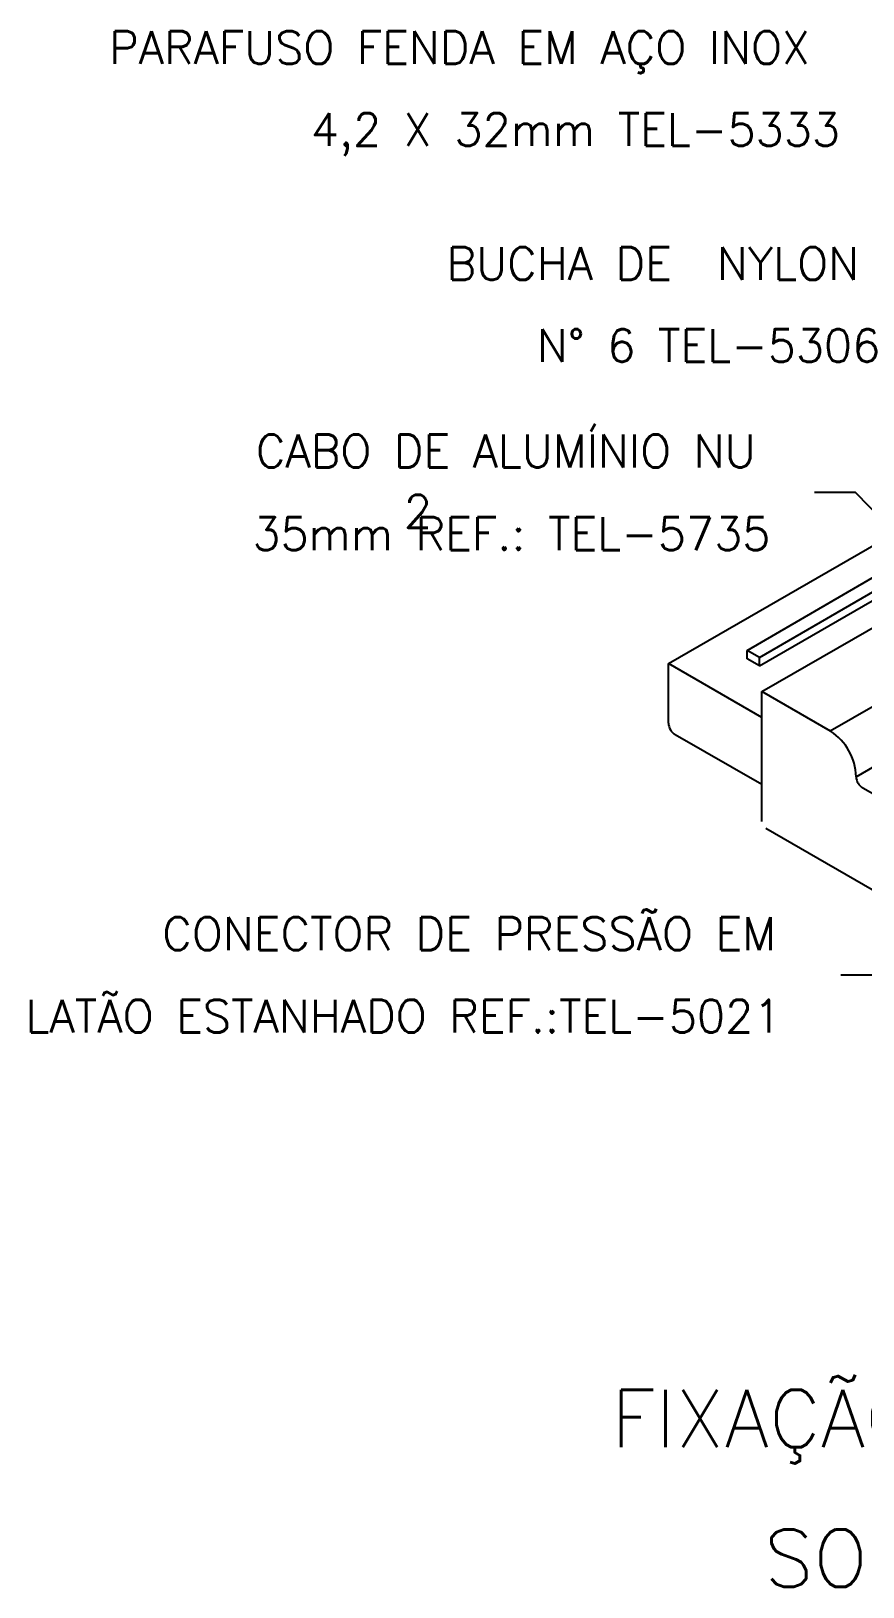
# Model space of a CAD drawing. Header units: millimetres. Extents: x -5651.9 to -5636.8, y -4743.5 to -4733.2.
# Drawn here: x -5651.86 to -5646.8, y -4743.54 to -4734.06 of the extents above; entities that cross this region are included whole.
import ezdxf
from ezdxf.enums import TextEntityAlignment as Align

# ---------------------------------------------------------------- set-up
doc = ezdxf.new("R2010")
doc.units = ezdxf.units.MM
doc.header["$LTSCALE"] = 10
doc.layers.add('Termotécnica', color=7, linetype='Continuous')
doc.styles.add('r140', font='romans.shx')
doc.styles.add('r80', font='romans.shx')

msp = doc.modelspace()

# ---------------------------------------------------------------- linework, layer by layer
at = {"layer": 'Termotécnica', "color": 2}
for p, q in [((-5647.9818, -4737.9128), (-5644.9291, -4736.1503)), ((-5646.8429, -4736.8718), (-5647.0929, -4736.8718)), ((-5646.5606, -4737.1605), (-5646.8429, -4736.8718)), ((-5647.5028, -4737.8334), (-5646.5911, -4737.3044)), ((-5647.4279, -4737.8766), (-5646.5161, -4737.3477)), ((-5647.4279, -4737.9278), (-5646.4719, -4737.3732)), ((-5647.4137, -4738.0842), (-5646.3796, -4737.4872)), ((-5646.9982, -4738.324), (-5645.9701, -4737.7304)), ((-5647.5028, -4737.8845), (-5647.5028, -4737.8334)), ((-5647.4279, -4737.8766), (-5647.5028, -4737.8334)), ((-5647.4137, -4738.2408), (-5647.9818, -4737.9128)), ((-5647.9818, -4738.2755), (-5647.9818, -4737.9128)), ((-5647.4279, -4737.9278), (-5647.5028, -4737.8845)), ((-5647.4279, -4737.9278), (-5647.4279, -4737.8766)), ((-5646.8395, -4738.6027), (-5645.591, -4737.8818)), ((-5646.9949, -4738.3259), (-5647.4137, -4738.0842)), ((-5647.4137, -4738.8758), (-5647.4137, -4738.0842)), ((-5647.4137, -4738.6509), (-5647.9408, -4738.3465)), ((-5646.4299, -4738.8843), (-5646.7985, -4738.6715)), ((-5646.0671, -4739.6817), (-5647.3891, -4738.9184)), ((-5646.6831, -4739.8116), (-5646.9331, -4739.8116))]:
    msp.add_line(p, q, dxfattribs=at)
for centre, radius, start, end in [((-5647.8998, -4738.2755), 0.082, 180, 240), ((-5647.1802, -4738.612), 0.3408, 1.55883, 57.07672), ((-5646.7575, -4738.6005), 0.082, 181.55883, 240)]:
    msp.add_arc(centre, radius, start, end, dxfattribs=at)

# ---------------------------------------------------------------- texts
at = {"layer": 'Termotécnica', "color": 2, "style": 'r80'}
for s, p in [('PARAFUSO FENDA EM AÇO INOX', (-5651.3879, -4734.2595)), ('4,2 X 32mm TEL-5333', (-5650.1599, -4734.7587)), ('BUCHA DE  NYLON', (-5649.3328, -4735.5756)), ('N%%D 6 TEL-5306', (-5648.7836, -4736.0756)), ('CABO DE ALUMÍNIO NU ', (-5650.4943, -4736.7183)), ('2', (-5649.5935, -4737.0859)), ('35mm REF.: TEL-5735', (-5650.5158, -4737.2215)), ('CONECTOR DE PRESSÃO EM', (-5651.0647, -4739.659)), ('LATÃO ESTANHADO REF.:TEL-5021', (-5651.8972, -4740.1615))]:
    msp.add_text(s, height=0.2, dxfattribs=at).set_placement(p)
at = {"layer": 'Termotécnica', "color": 5, "style": 'r140'}
for s, p in [('FIXAÇÃO DO CABO DA CAPTAÇÃO', (-5644.5197, -4742.7929)), ('SOBRE TELHA FRANCESA', (-5644.5197, -4743.6442))]:
    msp.add_text(s, height=0.35, dxfattribs=at).set_placement(p, align=Align.BOTTOM_CENTER)

doc.saveas('drawing.dxf')
